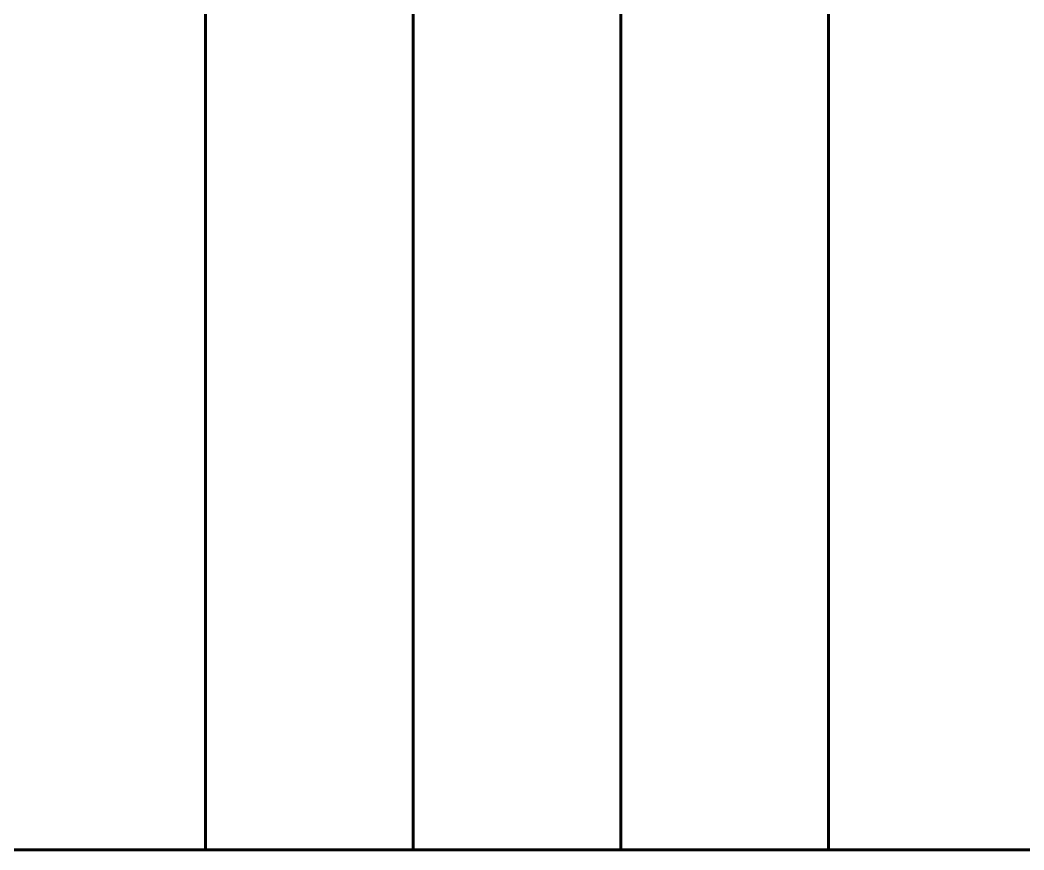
# Model space of a CAD drawing. Extents: x 0 to 297, y 0 to 292.
# Drawn here: x 152.224 to 154.642, y 108.019 to 110.019 of the extents above; entities that cross this region are included whole.
import ezdxf

# ---------------------------------------------------------------- set-up
doc = ezdxf.new("R2010")
doc.units = 0
doc.header["$MEASUREMENT"] = 0
doc.linetypes.add('K5LT_BASIC', pattern=[0])
doc.layers.add('Системный слой', color=7, linetype='Continuous')

# ---------------------------------------------------------------- blocks, each defined once
blk = doc.blocks.new('*U')
at = {"layer": 'Системный слой', "linetype": 'K5LT_BASIC', "lineweight": 60}
for p, q in [((152.6706, 108.0185), (152.6706, 112.0185)), ((152.6706, 112.0185), (152.6706, 108.0185)), ((153.1706, 108.0185), (153.1706, 112.0185)), ((153.1706, 112.0185), (153.1706, 108.0185)), ((153.6706, 108.0185), (153.6706, 112.0185)), ((153.6706, 112.0185), (153.6706, 108.0185)), ((154.1706, 108.0185), (154.1706, 112.0185)), ((154.1706, 112.0185), (154.1706, 108.0185)), ((152.6706, 108.0185), (152.1706, 108.0185)), ((153.1706, 108.0185), (152.6706, 108.0185)), ((153.6706, 108.0185), (153.1706, 108.0185)), ((154.1706, 108.0185), (153.6706, 108.0185)), ((154.6706, 108.0185), (154.1706, 108.0185))]:
    blk.add_line(p, q, dxfattribs=at)

msp = doc.modelspace()

# ---------------------------------------------------------------- linework, layer by layer
at = {"layer": 'Системный слой', "linetype": 'K5LT_BASIC', "lineweight": 60}
for p, q in [((152.6706, 108.0185), (152.6706, 112.0185)), ((153.1706, 108.0185), (153.1706, 112.0185)), ((153.6706, 108.0185), (153.6706, 112.0185)), ((154.1706, 108.0185), (154.1706, 112.0185)), ((152.6706, 108.0185), (152.6706, 111.0185)), ((153.1706, 108.0185), (153.1706, 111.0185)), ((153.6706, 108.0185), (153.6706, 111.0185)), ((154.1706, 108.0185), (154.1706, 111.0185)), ((154.1706, 108.0185), (151.1706, 108.0185)), ((157.1706, 108.0185), (154.1706, 108.0185))]:
    msp.add_line(p, q, dxfattribs=at)

# ---------------------------------------------------------------- block references
at = {"layer": 'Системный слой'}
msp.add_blockref('*U', (0, 0), dxfattribs=at)
msp.add_blockref('*U', (0, 0), dxfattribs=at)
msp.add_blockref('*U', (0, 0), dxfattribs=at)
msp.add_blockref('*U', (0, 0), dxfattribs=at)
msp.add_blockref('*U', (0, 0), dxfattribs=at)
msp.add_blockref('*U', (0, 0), dxfattribs=at)
msp.add_blockref('*U', (0, 0), dxfattribs=at)
msp.add_blockref('*U', (0, 0), dxfattribs=at)
msp.add_blockref('*U', (0, 0), dxfattribs=at)
msp.add_blockref('*U', (0, 0), dxfattribs=at)
msp.add_blockref('*U', (0, 0), dxfattribs=at)
msp.add_blockref('*U', (0, 0), dxfattribs=at)
msp.add_blockref('*U', (0, 0), dxfattribs=at)
msp.add_blockref('*U', (0, 0), dxfattribs=at)
msp.add_blockref('*U', (0, 0), dxfattribs=at)
msp.add_blockref('*U', (0, 0), dxfattribs=at)
msp.add_blockref('*U', (0, 0), dxfattribs=at)
msp.add_blockref('*U', (0, 0), dxfattribs=at)
msp.add_blockref('*U', (0, 0), dxfattribs=at)
msp.add_blockref('*U', (0, 0), dxfattribs=at)
msp.add_blockref('*U', (0, 0), dxfattribs=at)
msp.add_blockref('*U', (0, 0), dxfattribs=at)
msp.add_blockref('*U', (0, 0), dxfattribs=at)
msp.add_blockref('*U', (0, 0), dxfattribs=at)
msp.add_blockref('*U', (0, 0), dxfattribs=at)
msp.add_blockref('*U', (0, 0), dxfattribs=at)
msp.add_blockref('*U', (0, 0), dxfattribs=at)
msp.add_blockref('*U', (0, 0), dxfattribs=at)
msp.add_blockref('*U', (0, 0), dxfattribs=at)
msp.add_blockref('*U', (0, 0), dxfattribs=at)
msp.add_blockref('*U', (0, 0), dxfattribs=at)
msp.add_blockref('*U', (0, 0), dxfattribs=at)
msp.add_blockref('*U', (0, 0), dxfattribs=at)
msp.add_blockref('*U', (0, 0), dxfattribs=at)
msp.add_blockref('*U', (0, 0), dxfattribs=at)
msp.add_blockref('*U', (0, 0), dxfattribs=at)
msp.add_blockref('*U', (0, 0), dxfattribs=at)
msp.add_blockref('*U', (0, 0), dxfattribs=at)
msp.add_blockref('*U', (0, 0), dxfattribs=at)
msp.add_blockref('*U', (0, 0), dxfattribs=at)
msp.add_blockref('*U', (0, 0), dxfattribs=at)
msp.add_blockref('*U', (0, 0), dxfattribs=at)
msp.add_blockref('*U', (0, 0), dxfattribs=at)
msp.add_blockref('*U', (0, 0), dxfattribs=at)
msp.add_blockref('*U', (0, 0), dxfattribs=at)
msp.add_blockref('*U', (0, 0), dxfattribs=at)
msp.add_blockref('*U', (0, 0), dxfattribs=at)
msp.add_blockref('*U', (0, 0), dxfattribs=at)
msp.add_blockref('*U', (0, 0), dxfattribs=at)
msp.add_blockref('*U', (0, 0), dxfattribs=at)
msp.add_blockref('*U', (0, 0), dxfattribs=at)
msp.add_blockref('*U', (0, 0), dxfattribs=at)
msp.add_blockref('*U', (0, 0), dxfattribs=at)
msp.add_blockref('*U', (0, 0), dxfattribs=at)
msp.add_blockref('*U', (0, 0), dxfattribs=at)
msp.add_blockref('*U', (0, 0), dxfattribs=at)
msp.add_blockref('*U', (0, 0), dxfattribs=at)
msp.add_blockref('*U', (0, 0), dxfattribs=at)
msp.add_blockref('*U', (0, 0), dxfattribs=at)
msp.add_blockref('*U', (0, 0), dxfattribs=at)
msp.add_blockref('*U', (0, 0), dxfattribs=at)
msp.add_blockref('*U', (0, 0), dxfattribs=at)
msp.add_blockref('*U', (0, 0), dxfattribs=at)
msp.add_blockref('*U', (0, 0), dxfattribs=at)
msp.add_blockref('*U', (0, 0), dxfattribs=at)
msp.add_blockref('*U', (0, 0), dxfattribs=at)
msp.add_blockref('*U', (0, 0), dxfattribs=at)
msp.add_blockref('*U', (0, 0), dxfattribs=at)
msp.add_blockref('*U', (0, 0), dxfattribs=at)
msp.add_blockref('*U', (0, 0), dxfattribs=at)
msp.add_blockref('*U', (0, 0), dxfattribs=at)
msp.add_blockref('*U', (0, 0), dxfattribs=at)
msp.add_blockref('*U', (0, 0), dxfattribs=at)
msp.add_blockref('*U', (0, 0), dxfattribs=at)
msp.add_blockref('*U', (0, 0), dxfattribs=at)
msp.add_blockref('*U', (0, 0), dxfattribs=at)
msp.add_blockref('*U', (0, 0), dxfattribs=at)
msp.add_blockref('*U', (0, 0), dxfattribs=at)
msp.add_blockref('*U', (0, 0), dxfattribs=at)
msp.add_blockref('*U', (0, 0), dxfattribs=at)
msp.add_blockref('*U', (0, 0), dxfattribs=at)
msp.add_blockref('*U', (0, 0), dxfattribs=at)
msp.add_blockref('*U', (0, 0), dxfattribs=at)
msp.add_blockref('*U', (0, 0), dxfattribs=at)
msp.add_blockref('*U', (0, 0), dxfattribs=at)
msp.add_blockref('*U', (0, 0), dxfattribs=at)
msp.add_blockref('*U', (0, 0), dxfattribs=at)
msp.add_blockref('*U', (0, 0), dxfattribs=at)
msp.add_blockref('*U', (0, 0), dxfattribs=at)
msp.add_blockref('*U', (0, 0), dxfattribs=at)
msp.add_blockref('*U', (0, 0), dxfattribs=at)
msp.add_blockref('*U', (0, 0), dxfattribs=at)
msp.add_blockref('*U', (0, 0), dxfattribs=at)
msp.add_blockref('*U', (0, 0), dxfattribs=at)
msp.add_blockref('*U', (0, 0), dxfattribs=at)
msp.add_blockref('*U', (0, 0), dxfattribs=at)
msp.add_blockref('*U', (0, 0), dxfattribs=at)
msp.add_blockref('*U', (0, 0), dxfattribs=at)
msp.add_blockref('*U', (0, 0), dxfattribs=at)
msp.add_blockref('*U', (0, 0), dxfattribs=at)
msp.add_blockref('*U', (0, 0), dxfattribs=at)
msp.add_blockref('*U', (0, 0), dxfattribs=at)
msp.add_blockref('*U', (0, 0), dxfattribs=at)
msp.add_blockref('*U', (0, 0), dxfattribs=at)
msp.add_blockref('*U', (0, 0), dxfattribs=at)
msp.add_blockref('*U', (0, 0), dxfattribs=at)
msp.add_blockref('*U', (0, 0), dxfattribs=at)
msp.add_blockref('*U', (0, 0), dxfattribs=at)
msp.add_blockref('*U', (0, 0), dxfattribs=at)
msp.add_blockref('*U', (0, 0), dxfattribs=at)
msp.add_blockref('*U', (0, 0), dxfattribs=at)
msp.add_blockref('*U', (0, 0), dxfattribs=at)
msp.add_blockref('*U', (0, 0), dxfattribs=at)
msp.add_blockref('*U', (0, 0), dxfattribs=at)
msp.add_blockref('*U', (0, 0), dxfattribs=at)
msp.add_blockref('*U', (0, 0), dxfattribs=at)
msp.add_blockref('*U', (0, 0), dxfattribs=at)
msp.add_blockref('*U', (0, 0), dxfattribs=at)
msp.add_blockref('*U', (0, 0), dxfattribs=at)
msp.add_blockref('*U', (0, 0), dxfattribs=at)
msp.add_blockref('*U', (0, 0), dxfattribs=at)
msp.add_blockref('*U', (0, 0), dxfattribs=at)
msp.add_blockref('*U', (0, 0), dxfattribs=at)
msp.add_blockref('*U', (0, 0), dxfattribs=at)
msp.add_blockref('*U', (0, 0), dxfattribs=at)
msp.add_blockref('*U', (0, 0), dxfattribs=at)
msp.add_blockref('*U', (0, 0), dxfattribs=at)
msp.add_blockref('*U', (0, 0), dxfattribs=at)
msp.add_blockref('*U', (0, 0), dxfattribs=at)
msp.add_blockref('*U', (0, 0), dxfattribs=at)
msp.add_blockref('*U', (0, 0), dxfattribs=at)
msp.add_blockref('*U', (0, 0), dxfattribs=at)
msp.add_blockref('*U', (0, 0), dxfattribs=at)
msp.add_blockref('*U', (0, 0), dxfattribs=at)
msp.add_blockref('*U', (0, 0), dxfattribs=at)
msp.add_blockref('*U', (0, 0), dxfattribs=at)
msp.add_blockref('*U', (0, 0), dxfattribs=at)
msp.add_blockref('*U', (0, 0), dxfattribs=at)
msp.add_blockref('*U', (0, 0), dxfattribs=at)
msp.add_blockref('*U', (0, 0), dxfattribs=at)
msp.add_blockref('*U', (0, 0), dxfattribs=at)
msp.add_blockref('*U', (0, 0), dxfattribs=at)
msp.add_blockref('*U', (0, 0), dxfattribs=at)
msp.add_blockref('*U', (0, 0), dxfattribs=at)
msp.add_blockref('*U', (0, 0), dxfattribs=at)
msp.add_blockref('*U', (0, 0), dxfattribs=at)
msp.add_blockref('*U', (0, 0), dxfattribs=at)
msp.add_blockref('*U', (0, 0), dxfattribs=at)
msp.add_blockref('*U', (0, 0), dxfattribs=at)
msp.add_blockref('*U', (0, 0), dxfattribs=at)
msp.add_blockref('*U', (0, 0), dxfattribs=at)
msp.add_blockref('*U', (0, 0), dxfattribs=at)
msp.add_blockref('*U', (0, 0), dxfattribs=at)
msp.add_blockref('*U', (0, 0), dxfattribs=at)
msp.add_blockref('*U', (0, 0), dxfattribs=at)
msp.add_blockref('*U', (0, 0), dxfattribs=at)
msp.add_blockref('*U', (0, 0), dxfattribs=at)
msp.add_blockref('*U', (0, 0), dxfattribs=at)
msp.add_blockref('*U', (0, 0), dxfattribs=at)
msp.add_blockref('*U', (0, 0), dxfattribs=at)
msp.add_blockref('*U', (0, 0), dxfattribs=at)
msp.add_blockref('*U', (0, 0), dxfattribs=at)
msp.add_blockref('*U', (0, 0), dxfattribs=at)
msp.add_blockref('*U', (0, 0), dxfattribs=at)
msp.add_blockref('*U', (0, 0), dxfattribs=at)
msp.add_blockref('*U', (0, 0), dxfattribs=at)
msp.add_blockref('*U', (0, 0), dxfattribs=at)
msp.add_blockref('*U', (0, 0), dxfattribs=at)
msp.add_blockref('*U', (0, 0), dxfattribs=at)
msp.add_blockref('*U', (0, 0), dxfattribs=at)
msp.add_blockref('*U', (0, 0), dxfattribs=at)
msp.add_blockref('*U', (0, 0), dxfattribs=at)
msp.add_blockref('*U', (0, 0), dxfattribs=at)
msp.add_blockref('*U', (0, 0), dxfattribs=at)
msp.add_blockref('*U', (0, 0), dxfattribs=at)
msp.add_blockref('*U', (0, 0), dxfattribs=at)
msp.add_blockref('*U', (0, 0), dxfattribs=at)
msp.add_blockref('*U', (0, 0), dxfattribs=at)
msp.add_blockref('*U', (0, 0), dxfattribs=at)
msp.add_blockref('*U', (0, 0), dxfattribs=at)
msp.add_blockref('*U', (0, 0), dxfattribs=at)
msp.add_blockref('*U', (0, 0), dxfattribs=at)
msp.add_blockref('*U', (0, 0), dxfattribs=at)
msp.add_blockref('*U', (0, 0), dxfattribs=at)
msp.add_blockref('*U', (0, 0), dxfattribs=at)
msp.add_blockref('*U', (0, 0), dxfattribs=at)
msp.add_blockref('*U', (0, 0), dxfattribs=at)
msp.add_blockref('*U', (0, 0), dxfattribs=at)
msp.add_blockref('*U', (0, 0), dxfattribs=at)
msp.add_blockref('*U', (0, 0), dxfattribs=at)
msp.add_blockref('*U', (0, 0), dxfattribs=at)
msp.add_blockref('*U', (0, 0), dxfattribs=at)
msp.add_blockref('*U', (0, 0), dxfattribs=at)
msp.add_blockref('*U', (0, 0), dxfattribs=at)
msp.add_blockref('*U', (0, 0), dxfattribs=at)
msp.add_blockref('*U', (0, 0), dxfattribs=at)
msp.add_blockref('*U', (0, 0), dxfattribs=at)
msp.add_blockref('*U', (0, 0), dxfattribs=at)
msp.add_blockref('*U', (0, 0), dxfattribs=at)
msp.add_blockref('*U', (0, 0), dxfattribs=at)
msp.add_blockref('*U', (0, 0), dxfattribs=at)
msp.add_blockref('*U', (0, 0), dxfattribs=at)
msp.add_blockref('*U', (0, 0), dxfattribs=at)
msp.add_blockref('*U', (0, 0), dxfattribs=at)
msp.add_blockref('*U', (0, 0), dxfattribs=at)
msp.add_blockref('*U', (0, 0), dxfattribs=at)
msp.add_blockref('*U', (0, 0), dxfattribs=at)
msp.add_blockref('*U', (0, 0), dxfattribs=at)
msp.add_blockref('*U', (0, 0), dxfattribs=at)
msp.add_blockref('*U', (0, 0), dxfattribs=at)
msp.add_blockref('*U', (0, 0), dxfattribs=at)
msp.add_blockref('*U', (0, 0), dxfattribs=at)
msp.add_blockref('*U', (0, 0), dxfattribs=at)
msp.add_blockref('*U', (0, 0), dxfattribs=at)
msp.add_blockref('*U', (0, 0), dxfattribs=at)
msp.add_blockref('*U', (0, 0), dxfattribs=at)
msp.add_blockref('*U', (0, 0), dxfattribs=at)
msp.add_blockref('*U', (0, 0), dxfattribs=at)
msp.add_blockref('*U', (0, 0), dxfattribs=at)
msp.add_blockref('*U', (0, 0), dxfattribs=at)
msp.add_blockref('*U', (0, 0), dxfattribs=at)
msp.add_blockref('*U', (0, 0), dxfattribs=at)
msp.add_blockref('*U', (0, 0), dxfattribs=at)
msp.add_blockref('*U', (0, 0), dxfattribs=at)
msp.add_blockref('*U', (0, 0), dxfattribs=at)
msp.add_blockref('*U', (0, 0), dxfattribs=at)
msp.add_blockref('*U', (0, 0), dxfattribs=at)
msp.add_blockref('*U', (0, 0), dxfattribs=at)
msp.add_blockref('*U', (0, 0), dxfattribs=at)
msp.add_blockref('*U', (0, 0), dxfattribs=at)
msp.add_blockref('*U', (0, 0), dxfattribs=at)
msp.add_blockref('*U', (0, 0), dxfattribs=at)
msp.add_blockref('*U', (0, 0), dxfattribs=at)
msp.add_blockref('*U', (0, 0), dxfattribs=at)
msp.add_blockref('*U', (0, 0), dxfattribs=at)
msp.add_blockref('*U', (0, 0), dxfattribs=at)
msp.add_blockref('*U', (0, 0), dxfattribs=at)
msp.add_blockref('*U', (0, 0), dxfattribs=at)
msp.add_blockref('*U', (0, 0), dxfattribs=at)
msp.add_blockref('*U', (0, 0), dxfattribs=at)
msp.add_blockref('*U', (0, 0), dxfattribs=at)
msp.add_blockref('*U', (0, 0), dxfattribs=at)
msp.add_blockref('*U', (0, 0), dxfattribs=at)
msp.add_blockref('*U', (0, 0), dxfattribs=at)
msp.add_blockref('*U', (0, 0), dxfattribs=at)
msp.add_blockref('*U', (0, 0), dxfattribs=at)
msp.add_blockref('*U', (0, 0), dxfattribs=at)
msp.add_blockref('*U', (0, 0), dxfattribs=at)
msp.add_blockref('*U', (0, 0), dxfattribs=at)
msp.add_blockref('*U', (0, 0), dxfattribs=at)
msp.add_blockref('*U', (0, 0), dxfattribs=at)
msp.add_blockref('*U', (0, 0), dxfattribs=at)
msp.add_blockref('*U', (0, 0), dxfattribs=at)
msp.add_blockref('*U', (0, 0), dxfattribs=at)
msp.add_blockref('*U', (0, 0), dxfattribs=at)
msp.add_blockref('*U', (0, 0), dxfattribs=at)
msp.add_blockref('*U', (0, 0), dxfattribs=at)
msp.add_blockref('*U', (0, 0), dxfattribs=at)
msp.add_blockref('*U', (0, 0), dxfattribs=at)
msp.add_blockref('*U', (0, 0), dxfattribs=at)
msp.add_blockref('*U', (0, 0), dxfattribs=at)
msp.add_blockref('*U', (0, 0), dxfattribs=at)
msp.add_blockref('*U', (0, 0), dxfattribs=at)
msp.add_blockref('*U', (0, 0), dxfattribs=at)
msp.add_blockref('*U', (0, 0), dxfattribs=at)
msp.add_blockref('*U', (0, 0), dxfattribs=at)
msp.add_blockref('*U', (0, 0), dxfattribs=at)
msp.add_blockref('*U', (0, 0), dxfattribs=at)
msp.add_blockref('*U', (0, 0), dxfattribs=at)
msp.add_blockref('*U', (0, 0), dxfattribs=at)
msp.add_blockref('*U', (0, 0), dxfattribs=at)
msp.add_blockref('*U', (0, 0), dxfattribs=at)
msp.add_blockref('*U', (0, 0), dxfattribs=at)
msp.add_blockref('*U', (0, 0), dxfattribs=at)
msp.add_blockref('*U', (0, 0), dxfattribs=at)
msp.add_blockref('*U', (0, 0), dxfattribs=at)
msp.add_blockref('*U', (0, 0), dxfattribs=at)
msp.add_blockref('*U', (0, 0), dxfattribs=at)
msp.add_blockref('*U', (0, 0), dxfattribs=at)
msp.add_blockref('*U', (0, 0), dxfattribs=at)
msp.add_blockref('*U', (0, 0), dxfattribs=at)
msp.add_blockref('*U', (0, 0), dxfattribs=at)
msp.add_blockref('*U', (0, 0), dxfattribs=at)
msp.add_blockref('*U', (0, 0), dxfattribs=at)
msp.add_blockref('*U', (0, 0), dxfattribs=at)
msp.add_blockref('*U', (0, 0), dxfattribs=at)
msp.add_blockref('*U', (0, 0), dxfattribs=at)
msp.add_blockref('*U', (0, 0), dxfattribs=at)
msp.add_blockref('*U', (0, 0), dxfattribs=at)
msp.add_blockref('*U', (0, 0), dxfattribs=at)
msp.add_blockref('*U', (0, 0), dxfattribs=at)
msp.add_blockref('*U', (0, 0), dxfattribs=at)
msp.add_blockref('*U', (0, 0), dxfattribs=at)
msp.add_blockref('*U', (0, 0), dxfattribs=at)
msp.add_blockref('*U', (0, 0), dxfattribs=at)
msp.add_blockref('*U', (0, 0), dxfattribs=at)
msp.add_blockref('*U', (0, 0), dxfattribs=at)
msp.add_blockref('*U', (0, 0), dxfattribs=at)
msp.add_blockref('*U', (0, 0), dxfattribs=at)
msp.add_blockref('*U', (0, 0), dxfattribs=at)
msp.add_blockref('*U', (0, 0), dxfattribs=at)
msp.add_blockref('*U', (0, 0), dxfattribs=at)
msp.add_blockref('*U', (0, 0), dxfattribs=at)
msp.add_blockref('*U', (0, 0), dxfattribs=at)
msp.add_blockref('*U', (0, 0), dxfattribs=at)
msp.add_blockref('*U', (0, 0), dxfattribs=at)
msp.add_blockref('*U', (0, 0), dxfattribs=at)
msp.add_blockref('*U', (0, 0), dxfattribs=at)
msp.add_blockref('*U', (0, 0), dxfattribs=at)
msp.add_blockref('*U', (0, 0), dxfattribs=at)
msp.add_blockref('*U', (0, 0), dxfattribs=at)
msp.add_blockref('*U', (0, 0), dxfattribs=at)
msp.add_blockref('*U', (0, 0), dxfattribs=at)
msp.add_blockref('*U', (0, 0), dxfattribs=at)
msp.add_blockref('*U', (0, 0), dxfattribs=at)
msp.add_blockref('*U', (0, 0), dxfattribs=at)
msp.add_blockref('*U', (0, 0), dxfattribs=at)
msp.add_blockref('*U', (0, 0), dxfattribs=at)
msp.add_blockref('*U', (0, 0), dxfattribs=at)
msp.add_blockref('*U', (0, 0), dxfattribs=at)
msp.add_blockref('*U', (0, 0), dxfattribs=at)
msp.add_blockref('*U', (0, 0), dxfattribs=at)
msp.add_blockref('*U', (0, 0), dxfattribs=at)
msp.add_blockref('*U', (0, 0), dxfattribs=at)
msp.add_blockref('*U', (0, 0), dxfattribs=at)
msp.add_blockref('*U', (0, 0), dxfattribs=at)
msp.add_blockref('*U', (0, 0), dxfattribs=at)
msp.add_blockref('*U', (0, 0), dxfattribs=at)
msp.add_blockref('*U', (0, 0), dxfattribs=at)
msp.add_blockref('*U', (0, 0), dxfattribs=at)
msp.add_blockref('*U', (0, 0), dxfattribs=at)
msp.add_blockref('*U', (0, 0), dxfattribs=at)
msp.add_blockref('*U', (0, 0), dxfattribs=at)
msp.add_blockref('*U', (0, 0), dxfattribs=at)
msp.add_blockref('*U', (0, 0), dxfattribs=at)
msp.add_blockref('*U', (0, 0), dxfattribs=at)
msp.add_blockref('*U', (0, 0), dxfattribs=at)
msp.add_blockref('*U', (0, 0), dxfattribs=at)
msp.add_blockref('*U', (0, 0), dxfattribs=at)
msp.add_blockref('*U', (0, 0), dxfattribs=at)
msp.add_blockref('*U', (0, 0), dxfattribs=at)
msp.add_blockref('*U', (0, 0), dxfattribs=at)
msp.add_blockref('*U', (0, 0), dxfattribs=at)
msp.add_blockref('*U', (0, 0), dxfattribs=at)
msp.add_blockref('*U', (0, 0), dxfattribs=at)
msp.add_blockref('*U', (0, 0), dxfattribs=at)
msp.add_blockref('*U', (0, 0), dxfattribs=at)
msp.add_blockref('*U', (0, 0), dxfattribs=at)
msp.add_blockref('*U', (0, 0), dxfattribs=at)
msp.add_blockref('*U', (0, 0), dxfattribs=at)
msp.add_blockref('*U', (0, 0), dxfattribs=at)
msp.add_blockref('*U', (0, 0), dxfattribs=at)
msp.add_blockref('*U', (0, 0), dxfattribs=at)
msp.add_blockref('*U', (0, 0), dxfattribs=at)
msp.add_blockref('*U', (0, 0), dxfattribs=at)
msp.add_blockref('*U', (0, 0), dxfattribs=at)
msp.add_blockref('*U', (0, 0), dxfattribs=at)
msp.add_blockref('*U', (0, 0), dxfattribs=at)
msp.add_blockref('*U', (0, 0), dxfattribs=at)
msp.add_blockref('*U', (0, 0), dxfattribs=at)
msp.add_blockref('*U', (0, 0), dxfattribs=at)
msp.add_blockref('*U', (0, 0), dxfattribs=at)
msp.add_blockref('*U', (0, 0), dxfattribs=at)
msp.add_blockref('*U', (0, 0), dxfattribs=at)

doc.saveas('drawing.dxf')
